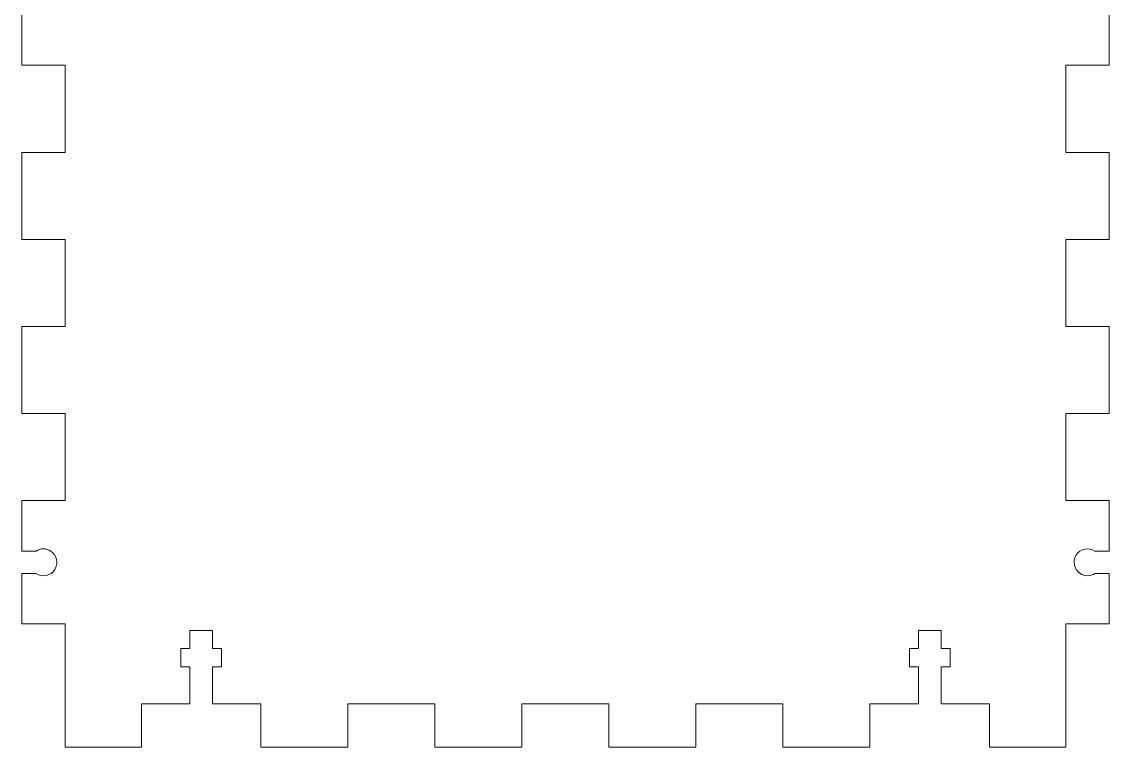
# Model space of a CAD drawing. Header units: inches. Extents: x 30 to 180, y 56 to 256.
# Drawn here: x 30.3 to 180.3, y 56 to 156 of the extents above; entities that cross this region are included whole.
import ezdxf

# ---------------------------------------------------------------- set-up
doc = ezdxf.new("R2010")
doc.units = ezdxf.units.IN
doc.header["$MEASUREMENT"] = 0

# ---------------------------------------------------------------- blocks, each defined once
blk = doc.blocks.new('block 200')
at = {"color": 7, "lineweight": 15, "true_color": 0xffffff}
blk.add_lwpolyline([(180.3, 161.99), (180.3, 149.99)], dxfattribs=at)
blk = doc.blocks.new('block 201')
at = {"color": 7, "lineweight": 15, "true_color": 0xffffff}
blk.add_lwpolyline([(180.3, 149.99), (174.3, 149.99)], dxfattribs=at)
blk = doc.blocks.new('block 202')
at = {"color": 7, "lineweight": 15, "true_color": 0xffffff}
blk.add_lwpolyline([(174.3, 149.99), (174.3, 137.99)], dxfattribs=at)
blk = doc.blocks.new('block 203')
at = {"color": 7, "lineweight": 15, "true_color": 0xffffff}
blk.add_lwpolyline([(174.3, 137.99), (180.3, 137.99)], dxfattribs=at)
blk = doc.blocks.new('block 204')
at = {"color": 7, "lineweight": 15, "true_color": 0xffffff}
blk.add_lwpolyline([(180.3, 137.99), (180.3, 125.99)], dxfattribs=at)
blk = doc.blocks.new('block 205')
at = {"color": 7, "lineweight": 15, "true_color": 0xffffff}
blk.add_lwpolyline([(180.3, 125.99), (174.3, 125.99)], dxfattribs=at)
blk = doc.blocks.new('block 206')
at = {"color": 7, "lineweight": 15, "true_color": 0xffffff}
blk.add_lwpolyline([(174.3, 125.99), (174.3, 113.99)], dxfattribs=at)
blk = doc.blocks.new('block 207')
at = {"color": 7, "lineweight": 15, "true_color": 0xffffff}
blk.add_lwpolyline([(174.3, 113.99), (180.3, 113.99)], dxfattribs=at)
blk = doc.blocks.new('block 208')
at = {"color": 7, "lineweight": 15, "true_color": 0xffffff}
blk.add_lwpolyline([(180.3, 113.99), (180.3, 101.99)], dxfattribs=at)
blk = doc.blocks.new('block 209')
at = {"color": 7, "lineweight": 15, "true_color": 0xffffff}
blk.add_lwpolyline([(180.3, 101.99), (174.3, 101.99)], dxfattribs=at)
blk = doc.blocks.new('block 210')
at = {"color": 7, "lineweight": 15, "true_color": 0xffffff}
blk.add_lwpolyline([(174.3, 101.99), (174.3, 89.99)], dxfattribs=at)
blk = doc.blocks.new('block 211')
at = {"color": 7, "lineweight": 15, "true_color": 0xffffff}
blk.add_lwpolyline([(174.3, 89.99), (180.3, 89.99)], dxfattribs=at)
blk = doc.blocks.new('block 212')
at = {"color": 7, "lineweight": 15, "true_color": 0xffffff}
blk.add_lwpolyline([(180.3, 89.99), (180.3, 83.04)], dxfattribs=at)
blk = doc.blocks.new('block 213')
at = {"color": 7, "lineweight": 15, "true_color": 0xffffff}
blk.add_lwpolyline([(178.31, 83.04), (180.3, 83.04)], dxfattribs=at)
blk = doc.blocks.new('block 214')
at = {"color": 7, "lineweight": 15, "true_color": 0xffffff}
blk.add_lwpolyline([(178.31, 79.94), (180.3, 79.94)], dxfattribs=at)
blk = doc.blocks.new('block 215')
at = {"color": 7, "lineweight": 15, "true_color": 0xffffff}
blk.add_lwpolyline([(180.3, 79.94), (180.3, 72.99)], dxfattribs=at)
blk = doc.blocks.new('block 216')
at = {"color": 7, "lineweight": 15, "true_color": 0xffffff}
blk.add_lwpolyline([(180.3, 72.99), (174.3, 72.99)], dxfattribs=at)
blk = doc.blocks.new('block 217')
at = {"color": 7, "lineweight": 15, "true_color": 0xffffff}
blk.add_lwpolyline([(174.3, 72.99), (174.3, 55.99)], dxfattribs=at)
blk = doc.blocks.new('block 218')
at = {"color": 7, "lineweight": 15, "true_color": 0xffffff}
blk.add_lwpolyline([(174.3, 55.99), (163.8, 55.99)], dxfattribs=at)
blk = doc.blocks.new('block 219')
at = {"color": 7, "lineweight": 15, "true_color": 0xffffff}
blk.add_lwpolyline([(163.8, 55.99), (163.8, 61.99)], dxfattribs=at)
blk = doc.blocks.new('block 220')
at = {"color": 7, "lineweight": 15, "true_color": 0xffffff}
blk.add_lwpolyline([(163.8, 61.99), (157.1, 61.99)], dxfattribs=at)
blk = doc.blocks.new('block 221')
at = {"color": 7, "lineweight": 15, "true_color": 0xffffff}
blk.add_lwpolyline([(157.1, 61.99), (157.1, 67.09)], dxfattribs=at)
blk = doc.blocks.new('block 222')
at = {"color": 7, "lineweight": 15, "true_color": 0xffffff}
blk.add_lwpolyline([(157.1, 67.09), (158.35, 67.09)], dxfattribs=at)
blk = doc.blocks.new('block 223')
at = {"color": 7, "lineweight": 15, "true_color": 0xffffff}
blk.add_lwpolyline([(158.35, 67.09), (158.35, 69.59)], dxfattribs=at)
blk = doc.blocks.new('block 224')
at = {"color": 7, "lineweight": 15, "true_color": 0xffffff}
blk.add_lwpolyline([(158.35, 69.59), (157.1, 69.59)], dxfattribs=at)
blk = doc.blocks.new('block 225')
at = {"color": 7, "lineweight": 15, "true_color": 0xffffff}
blk.add_lwpolyline([(157.1, 69.59), (157.1, 72.09)], dxfattribs=at)
blk = doc.blocks.new('block 226')
at = {"color": 7, "lineweight": 15, "true_color": 0xffffff}
blk.add_lwpolyline([(157.1, 72.09), (154, 72.09)], dxfattribs=at)
blk = doc.blocks.new('block 227')
at = {"color": 7, "lineweight": 15, "true_color": 0xffffff}
blk.add_lwpolyline([(154, 72.09), (154, 69.59)], dxfattribs=at)
blk = doc.blocks.new('block 228')
at = {"color": 7, "lineweight": 15, "true_color": 0xffffff}
blk.add_lwpolyline([(154, 69.59), (152.75, 69.59)], dxfattribs=at)
blk = doc.blocks.new('block 229')
at = {"color": 7, "lineweight": 15, "true_color": 0xffffff}
blk.add_lwpolyline([(152.75, 69.59), (152.75, 67.09)], dxfattribs=at)
blk = doc.blocks.new('block 230')
at = {"color": 7, "lineweight": 15, "true_color": 0xffffff}
blk.add_lwpolyline([(152.75, 67.09), (154, 67.09)], dxfattribs=at)
blk = doc.blocks.new('block 231')
at = {"color": 7, "lineweight": 15, "true_color": 0xffffff}
blk.add_lwpolyline([(154, 67.09), (154, 61.99)], dxfattribs=at)
blk = doc.blocks.new('block 232')
at = {"color": 7, "lineweight": 15, "true_color": 0xffffff}
blk.add_lwpolyline([(154, 61.99), (147.3, 61.99)], dxfattribs=at)
blk = doc.blocks.new('block 233')
at = {"color": 7, "lineweight": 15, "true_color": 0xffffff}
blk.add_lwpolyline([(147.3, 61.99), (147.3, 55.99)], dxfattribs=at)
blk = doc.blocks.new('block 234')
at = {"color": 7, "lineweight": 15, "true_color": 0xffffff}
blk.add_lwpolyline([(147.3, 55.99), (135.3, 55.99)], dxfattribs=at)
blk = doc.blocks.new('block 235')
at = {"color": 7, "lineweight": 15, "true_color": 0xffffff}
blk.add_lwpolyline([(135.3, 55.99), (135.3, 61.99)], dxfattribs=at)
blk = doc.blocks.new('block 236')
at = {"color": 7, "lineweight": 15, "true_color": 0xffffff}
blk.add_lwpolyline([(135.3, 61.99), (123.3, 61.99)], dxfattribs=at)
blk = doc.blocks.new('block 237')
at = {"color": 7, "lineweight": 15, "true_color": 0xffffff}
blk.add_lwpolyline([(123.3, 61.99), (123.3, 55.99)], dxfattribs=at)
blk = doc.blocks.new('block 238')
at = {"color": 7, "lineweight": 15, "true_color": 0xffffff}
blk.add_lwpolyline([(123.3, 55.99), (111.3, 55.99)], dxfattribs=at)
blk = doc.blocks.new('block 239')
at = {"color": 7, "lineweight": 15, "true_color": 0xffffff}
blk.add_lwpolyline([(111.3, 55.99), (111.3, 61.99)], dxfattribs=at)
blk = doc.blocks.new('block 240')
at = {"color": 7, "lineweight": 15, "true_color": 0xffffff}
blk.add_lwpolyline([(111.3, 61.99), (99.3, 61.99)], dxfattribs=at)
blk = doc.blocks.new('block 241')
at = {"color": 7, "lineweight": 15, "true_color": 0xffffff}
blk.add_lwpolyline([(99.3, 61.99), (99.3, 55.99)], dxfattribs=at)
blk = doc.blocks.new('block 242')
at = {"color": 7, "lineweight": 15, "true_color": 0xffffff}
blk.add_lwpolyline([(99.3, 55.99), (87.3, 55.99)], dxfattribs=at)
blk = doc.blocks.new('block 243')
at = {"color": 7, "lineweight": 15, "true_color": 0xffffff}
blk.add_lwpolyline([(87.3, 55.99), (87.3, 61.99)], dxfattribs=at)
blk = doc.blocks.new('block 244')
at = {"color": 7, "lineweight": 15, "true_color": 0xffffff}
blk.add_lwpolyline([(87.3, 61.99), (75.3, 61.99)], dxfattribs=at)
blk = doc.blocks.new('block 245')
at = {"color": 7, "lineweight": 15, "true_color": 0xffffff}
blk.add_lwpolyline([(75.3, 61.99), (75.3, 55.99)], dxfattribs=at)
blk = doc.blocks.new('block 246')
at = {"color": 7, "lineweight": 15, "true_color": 0xffffff}
blk.add_lwpolyline([(75.3, 55.99), (63.3, 55.99)], dxfattribs=at)
blk = doc.blocks.new('block 247')
at = {"color": 7, "lineweight": 15, "true_color": 0xffffff}
blk.add_lwpolyline([(63.3, 55.99), (63.3, 61.99)], dxfattribs=at)
blk = doc.blocks.new('block 248')
at = {"color": 7, "lineweight": 15, "true_color": 0xffffff}
blk.add_lwpolyline([(63.3, 61.99), (56.6, 61.99)], dxfattribs=at)
blk = doc.blocks.new('block 249')
at = {"color": 7, "lineweight": 15, "true_color": 0xffffff}
blk.add_lwpolyline([(56.6, 61.99), (56.6, 67.09)], dxfattribs=at)
blk = doc.blocks.new('block 250')
at = {"color": 7, "lineweight": 15, "true_color": 0xffffff}
blk.add_lwpolyline([(56.6, 67.09), (57.85, 67.09)], dxfattribs=at)
blk = doc.blocks.new('block 251')
at = {"color": 7, "lineweight": 15, "true_color": 0xffffff}
blk.add_lwpolyline([(57.85, 67.09), (57.85, 69.59)], dxfattribs=at)
blk = doc.blocks.new('block 252')
at = {"color": 7, "lineweight": 15, "true_color": 0xffffff}
blk.add_lwpolyline([(57.85, 69.59), (56.6, 69.59)], dxfattribs=at)
blk = doc.blocks.new('block 253')
at = {"color": 7, "lineweight": 15, "true_color": 0xffffff}
blk.add_lwpolyline([(56.6, 69.59), (56.6, 72.09)], dxfattribs=at)
blk = doc.blocks.new('block 254')
at = {"color": 7, "lineweight": 15, "true_color": 0xffffff}
blk.add_lwpolyline([(56.6, 72.09), (53.5, 72.09)], dxfattribs=at)
blk = doc.blocks.new('block 255')
at = {"color": 7, "lineweight": 15, "true_color": 0xffffff}
blk.add_lwpolyline([(53.5, 72.09), (53.5, 69.59)], dxfattribs=at)
blk = doc.blocks.new('block 256')
at = {"color": 7, "lineweight": 15, "true_color": 0xffffff}
blk.add_lwpolyline([(53.5, 69.59), (52.25, 69.59)], dxfattribs=at)
blk = doc.blocks.new('block 257')
at = {"color": 7, "lineweight": 15, "true_color": 0xffffff}
blk.add_lwpolyline([(52.25, 69.59), (52.25, 67.09)], dxfattribs=at)
blk = doc.blocks.new('block 258')
at = {"color": 7, "lineweight": 15, "true_color": 0xffffff}
blk.add_lwpolyline([(52.25, 67.09), (53.5, 67.09)], dxfattribs=at)
blk = doc.blocks.new('block 259')
at = {"color": 7, "lineweight": 15, "true_color": 0xffffff}
blk.add_lwpolyline([(53.5, 67.09), (53.5, 61.99)], dxfattribs=at)
blk = doc.blocks.new('block 260')
at = {"color": 7, "lineweight": 15, "true_color": 0xffffff}
blk.add_lwpolyline([(53.5, 61.99), (46.8, 61.99)], dxfattribs=at)
blk = doc.blocks.new('block 261')
at = {"color": 7, "lineweight": 15, "true_color": 0xffffff}
blk.add_lwpolyline([(46.8, 61.99), (46.8, 55.99)], dxfattribs=at)
blk = doc.blocks.new('block 262')
at = {"color": 7, "lineweight": 15, "true_color": 0xffffff}
blk.add_lwpolyline([(46.8, 55.99), (36.3, 55.99)], dxfattribs=at)
blk = doc.blocks.new('block 263')
at = {"color": 7, "lineweight": 15, "true_color": 0xffffff}
blk.add_lwpolyline([(36.3, 55.99), (36.3, 72.99)], dxfattribs=at)
blk = doc.blocks.new('block 264')
at = {"color": 7, "lineweight": 15, "true_color": 0xffffff}
blk.add_lwpolyline([(36.3, 72.99), (30.3, 72.99)], dxfattribs=at)
blk = doc.blocks.new('block 265')
at = {"color": 7, "lineweight": 15, "true_color": 0xffffff}
blk.add_lwpolyline([(30.3, 72.99), (30.3, 79.94)], dxfattribs=at)
blk = doc.blocks.new('block 266')
at = {"color": 7, "lineweight": 15, "true_color": 0xffffff}
blk.add_lwpolyline([(30.3, 79.94), (32.29, 79.94)], dxfattribs=at)
blk = doc.blocks.new('block 267')
at = {"color": 7, "lineweight": 15, "true_color": 0xffffff}
blk.add_lwpolyline([(30.3, 83.04), (32.29, 83.04)], dxfattribs=at)
blk = doc.blocks.new('block 268')
at = {"color": 7, "lineweight": 15, "true_color": 0xffffff}
blk.add_lwpolyline([(30.3, 83.04), (30.3, 89.99)], dxfattribs=at)
blk = doc.blocks.new('block 269')
at = {"color": 7, "lineweight": 15, "true_color": 0xffffff}
blk.add_lwpolyline([(30.3, 89.99), (36.3, 89.99)], dxfattribs=at)
blk = doc.blocks.new('block 270')
at = {"color": 7, "lineweight": 15, "true_color": 0xffffff}
blk.add_lwpolyline([(36.3, 89.99), (36.3, 101.99)], dxfattribs=at)
blk = doc.blocks.new('block 271')
at = {"color": 7, "lineweight": 15, "true_color": 0xffffff}
blk.add_lwpolyline([(36.3, 101.99), (30.3, 101.99)], dxfattribs=at)
blk = doc.blocks.new('block 272')
at = {"color": 7, "lineweight": 15, "true_color": 0xffffff}
blk.add_lwpolyline([(30.3, 101.99), (30.3, 113.99)], dxfattribs=at)
blk = doc.blocks.new('block 273')
at = {"color": 7, "lineweight": 15, "true_color": 0xffffff}
blk.add_lwpolyline([(30.3, 113.99), (36.3, 113.99)], dxfattribs=at)
blk = doc.blocks.new('block 274')
at = {"color": 7, "lineweight": 15, "true_color": 0xffffff}
blk.add_lwpolyline([(36.3, 113.99), (36.3, 125.99)], dxfattribs=at)
blk = doc.blocks.new('block 275')
at = {"color": 7, "lineweight": 15, "true_color": 0xffffff}
blk.add_lwpolyline([(36.3, 125.99), (30.3, 125.99)], dxfattribs=at)
blk = doc.blocks.new('block 276')
at = {"color": 7, "lineweight": 15, "true_color": 0xffffff}
blk.add_lwpolyline([(30.3, 125.99), (30.3, 137.99)], dxfattribs=at)
blk = doc.blocks.new('block 277')
at = {"color": 7, "lineweight": 15, "true_color": 0xffffff}
blk.add_lwpolyline([(30.3, 137.99), (36.3, 137.99)], dxfattribs=at)
blk = doc.blocks.new('block 278')
at = {"color": 7, "lineweight": 15, "true_color": 0xffffff}
blk.add_lwpolyline([(36.3, 137.99), (36.3, 149.99)], dxfattribs=at)
blk = doc.blocks.new('block 279')
at = {"color": 7, "lineweight": 15, "true_color": 0xffffff}
blk.add_lwpolyline([(36.3, 149.99), (30.3, 149.99)], dxfattribs=at)
blk = doc.blocks.new('block 280')
at = {"color": 7, "lineweight": 15, "true_color": 0xffffff}
blk.add_lwpolyline([(30.3, 149.99), (30.3, 161.99)], dxfattribs=at)
blk = doc.blocks.new('block 348')
at = {"color": 7, "lineweight": 15, "true_color": 0xffffff}
blk.add_open_spline([(178.31, 83.04), (177.46, 83.6), (176.31, 83.36), (175.75, 82.5), (175.2, 81.65), (175.44, 80.5), (176.29, 79.94), (176.91, 79.54), (177.7, 79.54), (178.31, 79.94)], degree=3, knots=[0, 0, 0, 0, 1, 1, 1, 2, 2, 2, 3, 3, 3, 3], dxfattribs=at)
blk = doc.blocks.new('block 349')
at = {"color": 7, "lineweight": 15, "true_color": 0xffffff}
blk.add_open_spline([(32.29, 79.94), (33.15, 79.38), (34.3, 79.63), (34.85, 80.48), (35.41, 81.34), (35.17, 82.48), (34.31, 83.04), (33.7, 83.44), (32.91, 83.44), (32.29, 83.04)], degree=3, knots=[0, 0, 0, 0, 1, 1, 1, 2, 2, 2, 3, 3, 3, 3], dxfattribs=at)

msp = doc.modelspace()

# ---------------------------------------------------------------- block references
for name in ['block 280', 'block 200', 'block 279', 'block 278', 'block 201', 'block 202', 'block 276', 'block 277', 'block 203', 'block 204', 'block 275', 'block 274', 'block 205', 'block 206', 'block 272', 'block 273', 'block 207', 'block 208', 'block 271', 'block 270', 'block 209', 'block 210', 'block 268', 'block 269', 'block 211', 'block 212', 'block 267', 'block 349', 'block 348', 'block 213', 'block 265', 'block 266', 'block 214', 'block 215', 'block 264', 'block 263', 'block 254', 'block 255', 'block 253', 'block 226', 'block 227', 'block 225', 'block 216', 'block 217', 'block 256', 'block 257', 'block 252', 'block 251', 'block 228', 'block 229', 'block 224', 'block 223', 'block 258', 'block 259', 'block 249', 'block 250', 'block 230', 'block 231', 'block 221', 'block 222', 'block 260', 'block 261', 'block 248', 'block 247', 'block 244', 'block 245', 'block 243', 'block 240', 'block 241', 'block 239', 'block 236', 'block 237', 'block 235', 'block 232', 'block 233', 'block 220', 'block 219', 'block 262', 'block 246', 'block 242', 'block 238', 'block 234', 'block 218']:
    msp.add_blockref(name, (0, 0))

doc.saveas('drawing.dxf')
